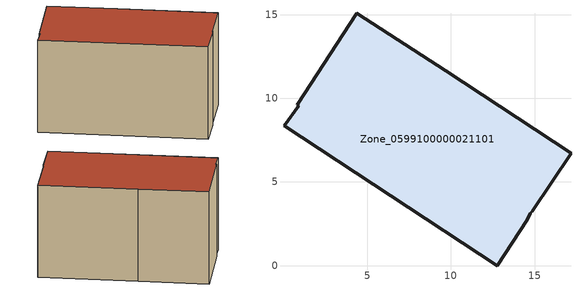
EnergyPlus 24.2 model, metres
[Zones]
Zone_0599100000021101
 floor ground (C_G): 14.57,2.74 12.76,0 0.02,8.35 0.91,9.55 0.82,9.62 4.36,15.07 9.68,11.65 17.18,6.71 14.85,3.23 14.73,3.13 z0
 wall outside (C_F): 12.76,0 14.57,2.74 14.73,3.13 14.85,3.23 17.18,6.71 9.68,11.65 4.36,15.07 0.82,9.62 0.91,9.55 0.02,8.35 12.76,0 z0:8.81
 roof outside (C_R): 0.91,9.55 0.02,8.35 12.76,0 14.57,2.74 14.73,3.13 14.85,3.23 17.18,6.71 9.68,11.65 4.36,15.07 0.82,9.62 z8.81
[BUILDING]
Pand.0599100000021101: North Axis=0; Terrain=City; Loads Convergence Tolerance Value=0.04; Temperature Convergence Tolerance Value=0.4; Solar Distribution=FullExterior; Maximum Number of Warmup Days=25; Minimum Number of Warmup Days=1
[Site:Location]
Rotterdam.The.Hague.AP_ZH_NLD Design_Conditions: Latitude=51.96; Longitude=4.45; Time Zone=1; Elevation=-4.5
[SITE:GROUNDTEMPERATURE:BUILDINGSURFACE]
18, 18, 18, 18, 18, 18, 18, 18, 18, 18, 18, 18
[MATERIAL] Thermal Absorptance=0.9; Solar Absorptance=0.7; Visible Absorptance=0.7
Name | Roughness | Thickness | Conductivity | Density | Specific Heat
G.D.1965 | MediumSmooth | 0.15 | 1 | 540 | 1210
F.D.1965 | Rough | 0.3 | 0.857143 | 1920 | 840
R.D.1965 | MediumRough | 0.2 | 0.08 | 1500 | 1000
[CONSTRUCTION]
C_G: G.D.1965
C_F: F.D.1965
C_R: R.D.1965
[ZONE]
Zone_0599100000021101: Type=1; Multiplier=1; Ceiling Height=Autocalculate; Volume=Autocalculate; Floor Area=autocalculate; Part of Total Floor Area=Yes
[ZONEINFILTRATION:DESIGNFLOWRATE]
Infil_Zone_0599100000021101: Zone or ZoneList or Space or SpaceList=Zone_0599100000021101; Schedule=AlwaysOn; Design Flow Rate Calculation Method=Flow/Area; Flow Rate per Floor Area=0.0042; Constant Term Coefficient=1; Temperature Term Coefficient=0; Velocity Term Coefficient=0; Velocity Squared Term Coefficient=0
[HVACTEMPLATE:ZONE:IDEALLOADSAIRSYSTEM]
Zone_0599100000021101: Maximum Heating Supply Air Temperature=50; Minimum Cooling Supply Air Temperature=13; Maximum Heating Supply Air Humidity Ratio=0.0156; Minimum Cooling Supply Air Humidity Ratio=0.0077; Heating Limit=NoLimit; Cooling Limit=NoLimit; Dehumidification Control Type=ConstantSensibleHeatRatio; Cooling Sensible Heat Ratio=0.7; Dehumidification Setpoint=60; Humidification Control Type=None; Humidification Setpoint=30; Outdoor Air Method=None; Outdoor Air Flow Rate per Person=0.00944; Outdoor Air Flow Rate per Zone Floor Area=0; Outdoor Air Flow Rate per Zone=0; Demand Controlled Ventilation Type=None; Outdoor Air Economizer Type=NoEconomizer; Heat Recovery Type=None; Sensible Heat Recovery Effectiveness=0.7; Latent Heat Recovery Effectiveness=0.65
[ZONECONTROL:THERMOSTAT]
ThermostatControl_Zone_0599100000021101: Zone or ZoneList=Zone_0599100000021101; Control Type Schedule=DualSetpointControlType; Control 1=Thermostat_Zone_0599100000021101; Temperature Difference Between Cutout And Setpoint=0
[THERMOSTATSETPOINT:DUALSETPOINT]
Thermostat_Zone_0599100000021101: Heating Setpoint Temperature Schedule=HeatingSetpoint_Zone_0599100000021101; Cooling Setpoint Temperature Schedule=CoolingSetpoint_Zone_0599100000021101
[SCHEDULE:COMPACT]
HeatingSetpoint_Zone_0599100000021101: Through: 12/31, For: AllDays, Until: 24:00, 21
CoolingSetpoint_Zone_0599100000021101: Through: 12/31, For: AllDays, Until: 24:00, 24
DualSetpointControlType: Through: 12/31, For: AllDays, Until: 24:00, 4
AlwaysOn: Through: 12/31, For: AllDays, Until: 24:00, 1
